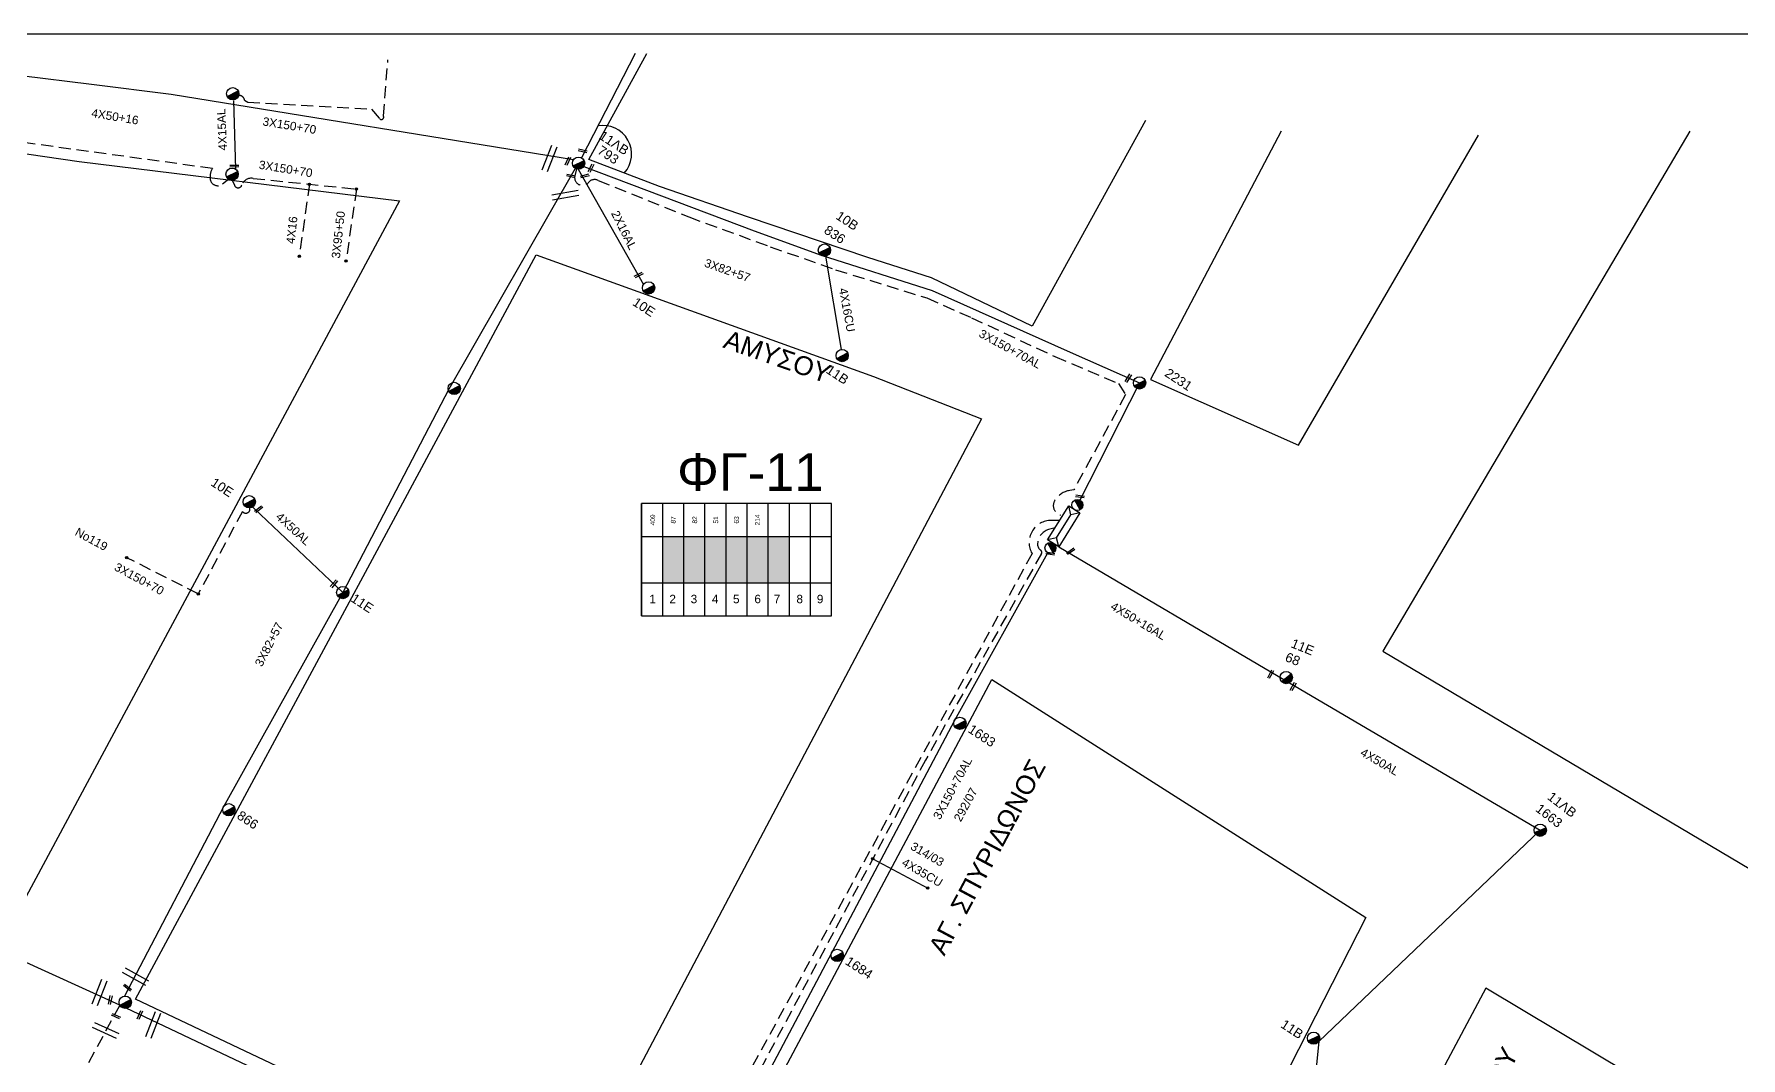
# Model space of a CAD drawing. Header units: millimetres. Extents: x 2101 to 3312, y 775 to 1363.
# Drawn here: x 2679.8 to 2861.7, y 1235 to 1344.1 of the extents above; entities that cross this region are included whole.
import ezdxf
from ezdxf.enums import TextEntityAlignment as Align

# ---------------------------------------------------------------- set-up
doc = ezdxf.new("R2010")
doc.units = ezdxf.units.MM
doc.linetypes.add('DASHED', pattern=[19.05, 12.7, -6.35])
for name, color, linetype in [('Άγνωστα', 7, 'Continuous'), ('Ασφαλειοκιβώτια Χ.Τ 9 αναχωρήσεων', 7, 'Continuous'), ('Γέφυρες Εναέριου Δικτύου', 7, 'Continuous'), ('Γυμνά εναέρια ΧΤ (1Φ)   2x16AL', 7, 'Continuous'), ('Γυμνά εναέρια ΧΤ (3Φ)   4x16CU', 7, 'Continuous'), ('Γυμνά εναέρια ΧΤ (3Φ)   4x50AL', 7, 'Continuous'), ('Γυμνά εναέρια ΧΤ και ΦΟΠ (3Φ)   4x50+16AL', 7, 'Continuous'), ('Εναέρια παροχή ΧΤ 4x16', 7, 'SYN_LINE'), ('Επιγραφές - Σχήματα', 7, 'Continuous'), ('Καλώδια ΧΤ   3x150+70 XLPE', 7, 'DASHED'), ('Καλώδια ΧΤ   3x150+70AL', 7, 'DASHED'), ('Καλώδια ΧΤ   3x150AL+50CU', 7, 'DASHED'), ('Μηχανική τομή', 7, 'Continuous'), ('Στύλος ΦΜ', 7, 'Continuous'), ('Στύλος ΦΜ @ 1', 7, 'Continuous'), ('Συνδέσεις', 7, 'Continuous'), ('Συνεστραμμένα ΧΤ   3x70+54.6+25 AL', 7, 'SYN_LINE'), ('Τομή', 7, 'Continuous'), ('Υποσταθμός εναέριος 2 στύλων', 7, 'Continuous'), ('Υποσταθμός πόλεως', 7, 'Continuous'), ('Υπόβαθρο ΔΕΗ', 7, 'Continuous')]:
    doc.layers.add(name, color=color, linetype=linetype)
doc.styles.add('arial', font='arial.ttf')
doc.styles.get("Standard").update_dxf_attribs({"font": 'arial.ttf'})
doc.linetypes.add('SYN_LINE', pattern='A,0.5,-0.0001,["/\\/\\/\\/",Standard,S=0.1,R=0,X=0,Y=-0.05],-0.25', length=0.7501)

# ---------------------------------------------------------------- blocks, each defined once
blk = doc.blocks.new('ΥΠΑΡΧΩΝ ΤΣΙΜΕΝΤΕΝΙΟΣ ΣΤΥΛΟΣ')
at = {"layer": 'Στύλος ΦΜ'}
blk.add_hatch(color=7, dxfattribs=at).paths.add_polyline_path([(-1.29, -2.28, 0.574793), (2.62, 0, 0.268822), (1.3, 2.27)])
at = {"layer": 'Στύλος ΦΜ', "color": 7}
blk.add_line((-1.29, -2.28), (1.3, 2.27), dxfattribs=at)
blk.add_circle((0, 0), 2.62, dxfattribs=at)
at = {"layer": 'Στύλος ΦΜ', "flags": 4}
for tag, p in [('ΑΡΙΘΜΟΣ', (-4.68, 8.05)), ('ΤΥΠΟΣ', (-4.91, 3.03))]:
    blk.add_attdef(tag, p, '', height=4, dxfattribs=at)
blk = doc.blocks.new('ΤΟΜΗ')
at = {"layer": 'Τομή', "ltscale": 40}
for p, q in [((-5.68, 0), (5.68, 0)), ((5.68, -2.33), (-5.68, -2.33))]:
    blk.add_line(p, q, dxfattribs=at)
blk = doc.blocks.new('ΜΗΧΑΝΙΚΗ ΤΟΜΗ')
at = {"layer": 'Μηχανική τομή', "ltscale": 40}
for p, q in [((-1.89, 0.78), (1.89, 0.78)), ((1.89, 0), (-1.89, 0))]:
    blk.add_line(p, q, dxfattribs=at)
blk = doc.blocks.new('ΥΠΟΣΤΑΘΜΟΣ ΕΝΑΕΡΙΟΣ ΕΠΙ 2 ΣΤΥΛΩΝ')
at = {"layer": 'Υποσταθμός εναέριος 2 στύλων', "linetype": 'Continuous'}
for points in [[(-11.97, -2.11, 0.574793), (-8.45, -0.07, 0.268822), (-9.64, 1.98)], [(9.68, -2.15, 0.574793), (13.19, -0.1, 0.268822), (12.01, 1.95)]]:
    blk.add_hatch(color=256, dxfattribs=at).paths.add_polyline_path(points)
for p, q in [((-11.97, -2.11), (-9.64, 1.98)), ((9.68, -2.15), (12.01, 1.95))]:
    blk.add_line(p, q, dxfattribs=at)
for centre in [(-10.81, -0.07), (10.84, -0.1)]:
    blk.add_circle(centre, 2.36, dxfattribs=at)
at = {"layer": 'Υποσταθμός πόλεως', "linetype": 'Continuous', "ltscale": 40}
blk.add_lwpolyline([(-8.57, 2.82), (8.57, 2.82), (8.57, -2.82), (-8.57, -2.82)], close=True, dxfattribs=at)
for points in [[(-5.75, 0), (-8.57, 2.82)], [(-8.57, -2.82), (-5.75, 0)], [(-5.75, 0), (5.75, 0)], [(5.75, 0), (8.57, 2.82)], [(8.57, -2.82), (5.75, 0)]]:
    blk.add_lwpolyline(points, dxfattribs=at)
at = {"layer": 'Υποσταθμός εναέριος 2 στύλων', "ltscale": 40, "flags": 1}
for tag, p in [('ΜΕΤΑΣΧΗΜΑΤΙΣΜΟΣ', (14.09, 2.51)), ('ΙΣΧΥΣ', (14.07, -0.28)), ('ΑΡΙΘΜΟΣ', (14.19, -3))]:
    blk.add_attdef(tag, p, '', height=1.8, dxfattribs=at)
blk = doc.blocks.new('_ΣΥΝΔΕΣΗ')
at = {"layer": 'Συνδέσεις', "linetype": 'SYN_LINE', "ltscale": 40}
blk.add_hatch(color=256, dxfattribs=at).paths.add_polyline_path([(0.5, -0.01, 1), (-0.5, -0.01, 1)])
at = {"layer": 'Συνδέσεις'}
blk.add_circle((0, -0.01), 0.5, dxfattribs=at)
blk = doc.blocks.new('ΑΣΦΑΛΕΙΟΚΙΒΩΤΙΟ ΥΠΟΣΤΑΘΜΟΥ 9 ΑΝΑΧΩΡΗΣΕΩΝ')
at = {"layer": 'Ασφαλειοκιβώτια Χ.Τ 9 αναχωρήσεων', "ltscale": 40}
for p, q in [((-23.8, 40.36), (24.02, 40.36)), ((-9.72, 40.36), (-9.72, -40.64)), ((9.94, 40.36), (9.94, -40.64)), ((-23.8, 31.36), (24.02, 31.36)), ((-23.8, 22.36), (24.02, 22.36)), ((-23.8, 13.36), (24.02, 13.36)), ((-23.8, 4.36), (24.02, 4.36)), ((-23.8, -4.64), (24.02, -4.64)), ((-23.8, -13.64), (24.02, -13.64)), ((-23.8, -22.64), (24.02, -22.64)), ((-23.8, -31.64), (24.02, -31.64))]:
    blk.add_line(p, q, dxfattribs=at)
at = {"layer": 'Ασφαλειοκιβώτια Χ.Τ 9 αναχωρήσεων'}
blk.add_lwpolyline([(-23.8, -40.64), (24.02, -40.64), (24.02, 40.36), (-23.8, 40.36)], close=True, dxfattribs=at)
for s, p in [('1', (-18.45, 37.08)), ('2', (-18.45, 28.51)), ('3', (-18.45, 19.44)), ('4', (-18.45, 10.41)), ('5', (-18.45, 1.4)), ('6', (-18.45, -7.73)), ('7', (-18.45, -15.98)), ('8', (-18.45, -25.66)), ('9', (-18.45, -34.36))]:
    blk.add_text(s, height=3.6, rotation=270, dxfattribs=at).set_placement(p)
at = {"layer": 'Ασφαλειοκιβώτια Χ.Τ 9 αναχωρήσεων', "ltscale": 40}
for tag, height, p in [('ΟΝΟΜΑ', 5, (-0.16, 44.31)), ('ΚΕΙΜΕΝΟ 1', 2, (17.06, 35.59)), ('ΚΕΙΜΕΝΟ 2', 2, (17.06, 26.88)), ('ΚΕΙΜΕΝΟ 3', 2, (17.06, 17.69)), ('ΚΕΙΜΕΝΟ 4', 2, (17.06, 8.71)), ('ΚΕΙΜΕΝΟ 5', 2, (17.06, -0.13)), ('ΚΕΙΜΕΝΟ 6', 2, (17.06, -9.05)), ('ΚΕΙΜΕΝΟ 7', 2, (17.06, -18.13)), ('ΚΕΙΜΕΝΟ 8', 2, (17.06, -26.85)), ('ΚΕΙΜΕΝΟ 9', 2, (17.06, -35.99)), ('ΣΧ', 2, (-0.1, -42.64))]:
    blk.add_attdef(tag, text='', height=height, dxfattribs=at).set_placement(p, align=Align.MIDDLE_CENTER)

msp = doc.modelspace()

# ---------------------------------------------------------------- hatches: boundary and pattern name
at = {"layer": 'Ασφαλειοκιβώτια Χ.Τ 9 αναχωρήσεων'}
h = msp.add_hatch(color=62, dxfattribs=at)
h.dxf.hatch_style = 1
h.paths.add_polyline_path([(2749.01, 1290.56), (2746.76, 1290.56), (2746.76, 1285.64), (2749.01, 1285.64)])
h = msp.add_hatch(color=2, dxfattribs=at)
h.dxf.hatch_style = 1
h.paths.add_polyline_path([(2751.26, 1285.64), (2751.26, 1290.56), (2749.01, 1290.56), (2749.01, 1285.64)])
h = msp.add_hatch(color=5, dxfattribs=at)
h.dxf.hatch_style = 1
h.paths.add_polyline_path([(2751.26, 1285.64), (2753.51, 1285.64), (2753.51, 1290.56), (2751.26, 1290.56)])
h = msp.add_hatch(color=173, dxfattribs=at)
h.dxf.hatch_style = 1
h.paths.add_polyline_path([(2753.51, 1285.64), (2755.76, 1285.64), (2755.76, 1290.56), (2753.51, 1290.56)])
h = msp.add_hatch(color=1, dxfattribs=at)
h.dxf.hatch_style = 1
h.paths.add_polyline_path([(2755.76, 1285.64), (2758.01, 1285.64), (2758.01, 1290.56), (2755.76, 1290.56)])
h = msp.add_hatch(color=85, dxfattribs=at)
h.dxf.hatch_style = 1
h.paths.add_polyline_path([(2758.01, 1285.64), (2760.26, 1285.64), (2760.26, 1290.56), (2758.01, 1290.56)])

# ---------------------------------------------------------------- linework, layer by layer
at = {"layer": 'Άγνωστα', "color": 151}
for points in [[(2737.24, 1330.74), (2694.35, 1337.7), (2685.88, 1338.76), (2670.85, 1340.62), (2660.97, 1342.24), (2658.18, 1343.2)], [(2700.99, 1337.07), (2701.21, 1329.76)]]:
    msp.add_lwpolyline(points, dxfattribs=at)
at = {"layer": 'Άγνωστα', "color": 62}
for points in [[(2743.81, 1342.06), (2738.09, 1330.96)], [(2738.34, 1330.02), (2756.5, 1323.18), (2763.64, 1320.56), (2775.47, 1316.82), (2790.18, 1310.23), (2797.59, 1306.95)], [(2797.59, 1306.95), (2791.17, 1294.31)]]:
    msp.add_lwpolyline(points, dxfattribs=at)
at = {"layer": 'Άγνωστα', "color": 1}
msp.add_lwpolyline([(2737.43, 1329.83), (2723.97, 1306.29), (2712.65, 1284.59), (2699.94, 1261.76), (2689.37, 1241.54)], dxfattribs=at)
at = {"layer": 'Άγνωστα', "color": 151, "linetype": 'DASHED', "ltscale": 0.1}
msp.add_lwpolyline([(2714.11, 1327.62), (2713, 1319.96)], dxfattribs=at)
at = {"layer": 'Άγνωστα', "color": 5}
msp.add_lwpolyline([(2769.16, 1256.21), (2775.02, 1253.07)], dxfattribs=at)
at = {"layer": 'Γέφυρες Εναέριου Δικτύου'}
msp.add_arc((2740.39, 1331.35), 3.05, 318.3247, 100.4658, dxfattribs=at)
at = {"layer": 'Γυμνά εναέρια ΧΤ (1Φ)   2x16AL', "color": 62, "ltscale": 40}
msp.add_lwpolyline([(2737.76, 1329.73), (2744.72, 1317.44)], dxfattribs=at)
at = {"layer": 'Γυμνά εναέρια ΧΤ (3Φ)   4x16CU', "color": 62, "linetype": 'SYN_LINE', "ltscale": 10}
msp.add_lwpolyline([(2764.1, 1320.46), (2765.78, 1310.5)], dxfattribs=at)
at = {"layer": 'Γυμνά εναέρια ΧΤ (3Φ)   4x50AL', "color": 1, "ltscale": 40}
msp.add_lwpolyline([(2712.65, 1284.59), (2702.54, 1294.2)], dxfattribs=at)
at = {"layer": 'Γυμνά εναέρια ΧΤ (3Φ)   4x50AL', "color": 173, "ltscale": 40}
msp.add_lwpolyline([(2812.98, 1275.33), (2840.31, 1259.25), (2816.69, 1236.71), (2813.57, 1205.89)], dxfattribs=at)
at = {"layer": 'Γυμνά εναέρια ΧΤ και ΦΟΠ (3Φ)   4x50+16AL', "color": 154, "ltscale": 40}
msp.add_lwpolyline([(2788.97, 1289.46), (2812.98, 1275.33)], dxfattribs=at)
at = {"layer": 'Εναέρια παροχή ΧΤ 4x16', "color": 151, "linetype": 'DASHED', "ltscale": 0.1}
msp.add_lwpolyline([(2709.09, 1328.14), (2708.02, 1320.45)], dxfattribs=at)
at = {"layer": 'Επιγραφές - Σχήματα'}
msp.add_lwpolyline([(2111.59, 791.84), (3200.39, 791.84), (3200.39, 1344.14), (2111.59, 1344.14)], close=True, dxfattribs=at)
at = {"layer": 'Καλώδια ΧΤ   3x150+70 XLPE', "color": 151, "ltscale": 0.1}
msp.add_lwpolyline([(2701.23, 1337.53), (2701.23, 1337.53, -0.520635), (2702.19, 1337.1), (2702.53, 1336.9), (2715.7, 1336.14), (2716.57, 1335.13, 0.900705), (2716.99, 1335.42), (2717.47, 1341.41)], format="xyb", dxfattribs=at)
at = {"layer": 'Καλώδια ΧΤ   3x150+70 XLPE', "color": 151, "linetype": 'DASHED', "ltscale": 0.1}
msp.add_lwpolyline([(2700.88, 1328.56), (2701.1, 1328.02, 0.693346), (2701.9, 1328.05, -0.368402), (2703.09, 1328.76), (2714.11, 1327.62)], format="xyb", dxfattribs=at)
at = {"layer": 'Καλώδια ΧΤ   3x150+70 XLPE', "color": 1, "ltscale": 0.1}
msp.add_lwpolyline([(2702.54, 1294.2), (2702.73, 1293.63, -0.882785), (2701.95, 1293.25), (2697.25, 1284.45), (2689.63, 1288.31)], format="xyb", dxfattribs=at)
at = {"layer": 'Καλώδια ΧΤ   3x150+70AL', "color": 1, "ltscale": 0.1}
msp.add_lwpolyline([(2737.56, 1329.77), (2737.39, 1329.03, 0.801804), (2738.86, 1328.33, -0.374401), (2739.88, 1328.53), (2749.53, 1324.65), (2758.23, 1321.47), (2765.19, 1319.02), (2774.92, 1316.01), (2779.68, 1313.9), (2788.57, 1309.76), (2795.35, 1306.9), (2796.11, 1305.71), (2790.59, 1295.55), (2790.15, 1295.48, 0.208168), (2788.57, 1294.44, 0.510623), (2789.17, 1292.86, 0.132016)], format="xyb", dxfattribs=at)
at = {"layer": 'Καλώδια ΧΤ   3x150+70AL', "color": 85, "ltscale": 0.1}
msp.add_lwpolyline([(2789.08, 1292.29), (2789.08, 1292.29), (2788.19, 1292.29, 0.57909), (2786.13, 1288.75), (2746, 1215.15), (2745.69, 1214.83, 0.708888), (2746.12, 1213.99, -0.428864), (2747.28, 1213.05, 0.92139)], format="xyb", dxfattribs=at)
at = {"layer": 'Καλώδια ΧΤ   3x150+70AL', "color": 5, "ltscale": 0.1}
msp.add_lwpolyline([(2788.59, 1291.51), (2788.59, 1291.51), (2788.03, 1291.37, 0.317182), (2786.72, 1289.83, 0.265533), (2787.04, 1289.13, -0.382294), (2787.13, 1288.75), (2774.78, 1266.73), (2764.96, 1248.35), (2756.21, 1231.97), (2747.34, 1215.59), (2748.79, 1214.3), (2748.43, 1213.96), (2746.67, 1214.36, 0.754082), (2745.07, 1211.42), (2740.69, 1202.71), (2739.21, 1202.39), (2738.12, 1200.56)], format="xyb", dxfattribs=at)
at = {"layer": 'Καλώδια ΧΤ   3x150+70AL', "color": 2, "linetype": 'Continuous', "ltscale": 0.1}
msp.add_lwpolyline([(2747.28, 1213.05), (2764.82, 1246.26), (2777.9, 1271), (2787.81, 1288.83)], dxfattribs=at)
at = {"layer": 'Καλώδια ΧΤ   3x150AL+50CU', "color": 151, "linetype": 'DASHED', "ltscale": 0.1}
msp.add_lwpolyline([(2700.49, 1328.67), (2699.85, 1328.16, -0.591914), (2698.51, 1328.72, -0.159372), (2698.75, 1329.82), (2661.86, 1334.88, 0.348473), (2656.96, 1331.98), (2639.05, 1296.07), (2643.85, 1293.89)], format="xyb", dxfattribs=at)
at = {"layer": 'Καλώδια ΧΤ   3x150AL+50CU', "color": 133, "ltscale": 0.1}
msp.add_lwpolyline([(2688.89, 1240.6), (2668.44, 1203.01), (2652.82, 1174.54), (2652.28, 1173.37), (2652.28, 1172.53), (2648.95, 1166.56), (2669.59, 1156.41), (2650.63, 1120.24), (2649.39, 1117.89), (2637.23, 1092.67), (2612.66, 1104.51), (2608.41, 1096.77), (2606.99, 1097.31), (2597.1, 1079.8), (2601.62, 1077.75)], dxfattribs=at)
at = {"layer": 'Συνεστραμμένα ΧΤ   3x70+54.6+25 AL', "color": 30, "ltscale": 10}
msp.add_lwpolyline([(2688.89, 1240.6), (2652.17, 1257.3), (2610.01, 1262.24)], dxfattribs=at)
at = {"layer": 'Συνεστραμμένα ΧΤ   3x70+54.6+25 AL', "color": 85, "ltscale": 10}
msp.add_lwpolyline([(2746.88, 1212.68), (2716.03, 1227.74), (2688.89, 1240.6)], dxfattribs=at)
at = {"layer": 'Υπόβαθρο ΔΕΗ'}
for points in [[(2798.21, 1334.92), (2786.16, 1313), (2775.4, 1318.14), (2768.64, 1320.32), (2755.91, 1324.61), (2746.42, 1327.88), (2738.88, 1330.78), (2745.07, 1342.08)], [(2661.09, 1333.97), (2684.55, 1330.56), (2718.7, 1326.37), (2676.57, 1247.8), (2628.29, 1269.35), (2661.09, 1333.97)], [(2812.69, 1333.79), (2798.75, 1307.3), (2814.53, 1300.3), (2833.72, 1333.37)], [(2856.26, 1333.81), (2823.51, 1278.34), (3028.67, 1156.59), (3122.98, 1124.52), (3143.88, 1091.53), (3208.3, 1058.1)], [(2733.27, 1320.6), (2769.23, 1307.65), (2780.75, 1303.12), (2736.56, 1219.4), (2690.57, 1241.22), (2718.79, 1293.7), (2733.27, 1320.6)], [(2781.84, 1275.32), (2821.72, 1249.93), (2813.66, 1234.14), (2790.38, 1190.46), (2782.07, 1195.28), (2778.2, 1197.16), (2760.86, 1206.4), (2748.61, 1212.86), (2781.84, 1275.32)], [(2850.28, 1159.58), (2880.32, 1214.99), (2834.5, 1242.4), (2803.4, 1184), (2850.28, 1159.58)]]:
    msp.add_lwpolyline(points, dxfattribs=at)

# ---------------------------------------------------------------- block references
at = {"layer": 'Ασφαλειοκιβώτια Χ.Τ 9 αναχωρήσεων'}
ref = msp.add_blockref('ΑΣΦΑΛΕΙΟΚΙΒΩΤΙΟ ΥΠΟΣΤΑΘΜΟΥ 9 ΑΝΑΧΩΡΗΣΕΩΝ', (2754.6, 1288.07), dxfattribs=dict(at, xscale=0.25, yscale=0.25, zscale=0.25, rotation=90))
ref.add_attrib('ΚΕΙΜΕΝΟ 2', '87', dxfattribs={"ltscale": 40, "height": 0.5, "rotation": 90}).set_placement((2747.88, 1292.34), align=Align.MIDDLE_CENTER)
ref.add_attrib('ΚΕΙΜΕΝΟ 1', '409', dxfattribs={"ltscale": 40, "height": 0.5, "rotation": 90}).set_placement((2745.7, 1292.34), align=Align.MIDDLE_CENTER)
ref.add_attrib('ΚΕΙΜΕΝΟ 3', '82', dxfattribs={"ltscale": 40, "height": 0.5, "rotation": 90}).set_placement((2750.18, 1292.34), align=Align.MIDDLE_CENTER)
ref.add_attrib('ΚΕΙΜΕΝΟ 4', '51', dxfattribs={"ltscale": 40, "height": 0.5, "rotation": 90}).set_placement((2752.42, 1292.34), align=Align.MIDDLE_CENTER)
ref.add_attrib('ΚΕΙΜΕΝΟ 5', '63', dxfattribs={"ltscale": 40, "height": 0.5, "rotation": 90}).set_placement((2754.63, 1292.34), align=Align.MIDDLE_CENTER)
ref.add_attrib('ΚΕΙΜΕΝΟ 6', '214', dxfattribs={"ltscale": 40, "height": 0.5, "rotation": 90}).set_placement((2756.86, 1292.34), align=Align.MIDDLE_CENTER)
at = {"layer": 'Μηχανική τομή'}
for p, xscale, yscale, zscale, rotation in [((2738.25, 1331.79), 0.2499999999999998, 0.2499999999999998, 0.2499999999999998, 167.0758036146172), ((2701.1, 1329.98), 0.2499999999999998, 0.2499999999999998, 0.2499999999999998, 1.179186084411414), ((2736.73, 1330.56), 0.2499999999999998, 0.2499999999999998, 0.2499999999999998, 64.4885427987463), ((2739.19, 1329.81), 0.2499999999999998, 0.2499999999999998, 0.2499999999999998, 62.96892707453456), ((2737, 1329.12), 0.2499999999999998, 0.2499999999999998, 0.2499999999999998, 167.0758036146172), ((2738.44, 1329.12), 0.2499999999999997, 0.2499999999999997, 0.2499999999999997, 193.5556749283767), ((2744.24, 1318.37), 0.2499999999999998, 0.2499999999999998, 0.2499999999999998, 27.39225264139852), ((2796.3, 1307.51), 0.2499999999999998, 0.2499999999999998, 0.2499999999999998, 237.2788481930682), ((2703.75, 1293.41), 0.2499999999999998, 0.2499999999999998, 0.2499999999999998, 38.81376412268567), ((2791.26, 1294.94), 0.2499999999999998, 0.2499999999999998, 0.2499999999999998, 171.7839929527548), ((2788.1, 1288.85), 0.2499999999999998, 0.2499999999999998, 0.2499999999999998, 170.8707187188571), ((2790.18, 1289.08), 0.2499999999999998, 0.2499999999999998, 0.2499999999999998, 214.4684141674252), ((2711.78, 1285.47), 0.2499999999999998, 0.2499999999999998, 0.2499999999999998, 50.01796187348406), ((2811.65, 1275.83), 0.2499999999999998, 0.2499999999999998, 0.2499999999999998, 61.36095322803067), ((2814.05, 1274.52), 0.2499999999999998, 0.2499999999999998, 0.2499999999999998, 61.36095322803067), ((2689.64, 1242.4), 0.2499999999999998, 0.2499999999999998, 0.2499999999999998, 321.5621289320806), ((2687.96, 1241.12), 0.2499999999999998, 0.2499999999999998, 0.2499999999999998, 77.25162370269186), ((2688.43, 1239.34), 0.2499999999999998, 0.2499999999999998, 0.2499999999999998, 336.9760864292173), ((2690.93, 1239.59), 0.2499999999999998, 0.2499999999999998, 0.2499999999999998, 247.1923466639586)]:
    msp.add_blockref('ΜΗΧΑΝΙΚΗ ΤΟΜΗ', p, dxfattribs=dict(at, xscale=xscale, yscale=yscale, zscale=zscale, rotation=rotation))
at = {"layer": 'Στύλος ΦΜ @ 1', "ltscale": 40}
for p, xscale, yscale, zscale, rotation in [((2700.92, 1337.79), 0.2500000000001808, 0.2500000000001808, 0.2500000000001808, 326.6990900005332), ((2700.85, 1329.21), 0.25, 0.25, 0.25, 326.6990900005241), ((2724.54, 1306.37), 0.25, 0.25, 0.25, 326.6990900005241), ((2689.47, 1240.9), 0.25, 0.25, 0.25, 326.6990900005241)]:
    msp.add_blockref('ΥΠΑΡΧΩΝ ΤΣΙΜΕΝΤΕΝΙΟΣ ΣΤΥΛΟΣ', p, dxfattribs=dict(at, xscale=xscale, yscale=yscale, zscale=zscale, rotation=rotation))
ref = msp.add_blockref('ΥΠΑΡΧΩΝ ΤΣΙΜΕΝΤΕΝΙΟΣ ΣΤΥΛΟΣ', (2737.79, 1330.38), dxfattribs=dict(at, xscale=0.25, yscale=0.25, zscale=0.25, rotation=326.6990900005241))
ref.add_attrib('ΤΥΠΟΣ', '793', (2739.71, 1331.49), dxfattribs={"layer": 'Στύλος ΦΜ', "height": 1, "rotation": 326.6991, "flags": 4})
ref.add_attrib('ΑΡΙΘΜΟΣ', '11ΛΒ', (2739.87, 1333.06), dxfattribs={"layer": 'Στύλος ΦΜ', "height": 1, "rotation": 326.6991, "flags": 4})
ref = msp.add_blockref('ΥΠΑΡΧΩΝ ΤΣΙΜΕΝΤΕΝΙΟΣ ΣΤΥΛΟΣ', (2764, 1321.11), dxfattribs=dict(at, xscale=0.25, yscale=0.25, zscale=0.25, rotation=326.6990900005241))
ref.add_attrib('ΤΥΠΟΣ', '836', (2763.86, 1323), dxfattribs={"layer": 'Στύλος ΦΜ', "height": 1, "rotation": 326.6991, "flags": 4})
ref.add_attrib('ΑΡΙΘΜΟΣ', '10B', (2765.12, 1324.51), dxfattribs={"layer": 'Στύλος ΦΜ', "height": 1, "rotation": 326.6991, "flags": 4})
ref = msp.add_blockref('ΥΠΑΡΧΩΝ ΤΣΙΜΕΝΤΕΝΙΟΣ ΣΤΥΛΟΣ', (2745.26, 1317.08), dxfattribs=dict(at, xscale=0.25, yscale=0.25, zscale=0.25, rotation=326.6990900005241))
ref.add_attrib('ΑΡΙΘΜΟΣ', '10E', (2743.45, 1315.31), dxfattribs={"layer": 'Στύλος ΦΜ', "height": 1, "rotation": 326.6991, "flags": 4})
ref = msp.add_blockref('ΥΠΑΡΧΩΝ ΤΣΙΜΕΝΤΕΝΙΟΣ ΣΤΥΛΟΣ', (2765.89, 1309.86), dxfattribs=dict(at, xscale=0.25, yscale=0.25, zscale=0.25, rotation=326.6990900005241))
ref.add_attrib('ΑΡΙΘΜΟΣ', '11B', (2764.08, 1308.09), dxfattribs={"layer": 'Στύλος ΦΜ', "height": 1, "rotation": 326.6991, "flags": 4})
ref = msp.add_blockref('ΥΠΑΡΧΩΝ ΤΣΙΜΕΝΤΕΝΙΟΣ ΣΤΥΛΟΣ', (2797.59, 1306.95), dxfattribs=dict(at, xscale=0.25, yscale=0.25, zscale=0.25, rotation=326.6990900005241))
ref.add_attrib('ΑΡΙΘΜΟΣ', '2231', (2800.18, 1307.75), dxfattribs={"layer": 'Στύλος ΦΜ', "height": 1, "rotation": 326.6991, "flags": 4})
ref = msp.add_blockref('ΥΠΑΡΧΩΝ ΤΣΙΜΕΝΤΕΝΙΟΣ ΣΤΥΛΟΣ', (2702.69, 1294.28), dxfattribs=dict(at, xscale=0.25, yscale=0.25, zscale=0.25, rotation=326.6990900005241))
ref.add_attrib('ΑΡΙΘΜΟΣ', '10E', (2698.49, 1296.08), dxfattribs={"layer": 'Στύλος ΦΜ', "height": 1, "rotation": 326.6991, "flags": 4})
ref = msp.add_blockref('ΥΠΑΡΧΩΝ ΤΣΙΜΕΝΤΕΝΙΟΣ ΣΤΥΛΟΣ', (2712.65, 1284.59), dxfattribs=dict(at, xscale=0.25, yscale=0.25, zscale=0.25, rotation=326.6990900005241))
ref.add_attrib('ΑΡΙΘΜΟΣ', '11E', (2713.42, 1283.72), dxfattribs={"layer": 'Στύλος ΦΜ', "height": 1, "rotation": 326.6991, "flags": 4})
ref = msp.add_blockref('ΥΠΑΡΧΩΝ ΤΣΙΜΕΝΤΕΝΙΟΣ ΣΤΥΛΟΣ', (2813.23, 1275.53), dxfattribs=dict(at, xscale=0.25, yscale=0.25, zscale=0.25, rotation=338.0348720893729))
ref.add_attrib('ΤΥΠΟΣ', '11E', (2813.64, 1278.79), dxfattribs={"layer": 'Στύλος ΦΜ', "height": 1, "rotation": 338.0349, "flags": 4})
ref.add_attrib('ΑΡΙΘΜΟΣ', '68', (2813.02, 1277.33), dxfattribs={"layer": 'Στύλος ΦΜ', "height": 1, "rotation": 338.0349, "flags": 4})
ref = msp.add_blockref('ΥΠΑΡΧΩΝ ΤΣΙΜΕΝΤΕΝΙΟΣ ΣΤΥΛΟΣ', (2778.45, 1270.65), dxfattribs=dict(at, xscale=0.25, yscale=0.25, zscale=0.25, rotation=326.6990900005241))
ref.add_attrib('ΑΡΙΘΜΟΣ', '1683', (2779.22, 1269.77), dxfattribs={"layer": 'Στύλος ΦΜ', "height": 1, "rotation": 326.6991, "flags": 4})
ref = msp.add_blockref('ΥΠΑΡΧΩΝ ΤΣΙΜΕΝΤΕΝΙΟΣ ΣΤΥΛΟΣ', (2840.31, 1259.25), dxfattribs=dict(at, xscale=0.25, yscale=0.25, zscale=0.25, rotation=322.1199088836886))
ref.add_attrib('ΤΥΠΟΣ', '11ΛΒ', (2840.98, 1262.64), dxfattribs={"layer": 'Στύλος ΦΜ', "height": 1, "rotation": 322.1199, "flags": 4})
ref.add_attrib('ΑΡΙΘΜΟΣ', '1663', (2839.72, 1261.36), dxfattribs={"layer": 'Στύλος ΦΜ', "height": 1, "rotation": 322.1199, "flags": 4})
ref = msp.add_blockref('ΥΠΑΡΧΩΝ ΤΣΙΜΕΝΤΕΝΙΟΣ ΣΤΥΛΟΣ', (2700.51, 1261.44), dxfattribs=dict(at, xscale=0.25, yscale=0.25, zscale=0.25, rotation=326.6990900005241))
ref.add_attrib('ΑΡΙΘΜΟΣ', '866', (2701.28, 1260.57), dxfattribs={"layer": 'Στύλος ΦΜ', "height": 1, "rotation": 326.6991, "flags": 4})
ref = msp.add_blockref('ΥΠΑΡΧΩΝ ΤΣΙΜΕΝΤΕΝΙΟΣ ΣΤΥΛΟΣ', (2765.36, 1245.91), dxfattribs=dict(at, xscale=0.25, yscale=0.25, zscale=0.25, rotation=326.6990900005241))
ref.add_attrib('ΑΡΙΘΜΟΣ', '1684', (2766.13, 1245.03), dxfattribs={"layer": 'Στύλος ΦΜ', "height": 1, "rotation": 326.6991, "flags": 4})
ref = msp.add_blockref('ΥΠΑΡΧΩΝ ΤΣΙΜΕΝΤΕΝΙΟΣ ΣΤΥΛΟΣ', (2816.15, 1237.08), dxfattribs=dict(at, xscale=0.25, yscale=0.25, zscale=0.25, rotation=326.6990900005241))
ref.add_attrib('ΑΡΙΘΜΟΣ', '11B', (2812.54, 1238.3), dxfattribs={"layer": 'Στύλος ΦΜ', "height": 1, "rotation": 326.6991, "flags": 4})
at = {"layer": 'Συνδέσεις', "xscale": 0.25, "yscale": 0.25, "zscale": 0.25}
for p in [(2709.09, 1328.14), (2714.11, 1327.62), (2708.02, 1320.45), (2713, 1319.96), (2689.63, 1288.32), (2697.25, 1284.45), (2769.15, 1256.21), (2775.01, 1253.08)]:
    msp.add_blockref('_ΣΥΝΔΕΣΗ', p, dxfattribs=at)
at = {"layer": 'Τομή', "xscale": 0.2499999999999992, "yscale": 0.2499999999999992, "zscale": 0.2499999999999992}
for p, rotation in [((2734.42, 1330.99), 68.6599930342335), ((2736.33, 1327.26), 9.617838038518832), ((2690.69, 1243.89), 331.0184083709917), ((2686.45, 1242.05), 68.6599930342335), ((2692.16, 1238.59), 68.6599930342335), ((2687.49, 1238.16), 335.5957466382187)]:
    msp.add_blockref('ΤΟΜΗ', p, dxfattribs=dict(at, rotation=rotation))
at = {"layer": 'Υποσταθμός εναέριος 2 στύλων', "xscale": 0.25, "yscale": 0.25, "zscale": 0.25, "rotation": 57.98852008494143}
msp.add_blockref('ΥΠΟΣΤΑΘΜΟΣ ΕΝΑΕΡΙΟΣ ΕΠΙ 2 ΣΤΥΛΩΝ', (2789.51, 1291.65), dxfattribs=at)

# ---------------------------------------------------------------- texts
at = {"layer": 'Άγνωστα', "ltscale": 40, "char_height": 0.9, "width": 69.1904, "attachment_point": 1, "style": 'arial'}
for s, insert, rotation in [('4X50+16', (2685.95, 1336.2), 350.7023), ('4X15AL', (2699.42, 1331.71), 92.4708), ('3X95+50', (2711.45, 1320.28), 83.643), ('3X82+57', (2751.42, 1320.23), 340.5803), ('No119', (2684.45, 1291.56), 331.4933), ('3X82+57', (2703.23, 1277.02), 62.9193), ('292/07', (2777.74, 1260.5), 61.6854), ('314/03', (2773.54, 1258.05), 329.8866), ('4X35CU', (2772.61, 1256.33), 329.8866)]:
    msp.add_mtext(s, dxfattribs=dict(at, insert=insert, rotation=rotation))
at = {"layer": 'Γυμνά εναέρια ΧΤ (1Φ)   2x16AL', "ltscale": 40, "insert": (2742.04, 1325.44), "char_height": 0.9, "width": 69.1904, "attachment_point": 1, "rotation": 296.5382, "style": 'arial'}
msp.add_mtext('2X16AL', dxfattribs=at)
at = {"layer": 'Γυμνά εναέρια ΧΤ (3Φ)   4x16CU', "ltscale": 40, "insert": (2766.42, 1317.15), "char_height": 0.9, "width": 69.1904, "attachment_point": 1, "rotation": 280.6133, "style": 'arial'}
msp.add_mtext('4X16CU', dxfattribs=at)
at = {"layer": 'Γυμνά εναέρια ΧΤ (3Φ)   4x50AL', "ltscale": 40, "char_height": 0.9, "width": 69.1904, "attachment_point": 1, "style": 'arial'}
for insert, rotation in [((2706.04, 1293.23), 317.543), ((2821.49, 1268.06), 329.8866)]:
    msp.add_mtext('4X50AL', dxfattribs=dict(at, insert=insert, rotation=rotation))
at = {"layer": 'Γυμνά εναέρια ΧΤ και ΦΟΠ (3Φ)   4x50+16AL', "ltscale": 40, "insert": (2794.87, 1283.65), "char_height": 0.9, "width": 69.1904, "attachment_point": 1, "rotation": 329.1246, "style": 'arial'}
msp.add_mtext('4X50+16AL', dxfattribs=at)
at = {"layer": 'Εναέρια παροχή ΧΤ 4x16', "ltscale": 40, "insert": (2706.61, 1321.84), "char_height": 0.9, "width": 69.1904, "attachment_point": 1, "rotation": 83.643, "style": 'arial'}
msp.add_mtext('4X16', dxfattribs=at)
at = {"layer": 'Επιγραφές - Σχήματα', "ltscale": 40, "char_height": 2, "width": 28.8889, "attachment_point": 1, "style": 'arial'}
for s, insert, rotation in [('AMYΣOY', (2753.74, 1312.64), 340.8341), ('AΓ. ΣΠYPIΔΩNOΣ', (2775.01, 1246.71), 61.8474), ('ANTAIOY', (2830.51, 1225.53), 61.8474)]:
    msp.add_mtext(s, dxfattribs=dict(at, insert=insert, rotation=rotation))
at = {"layer": 'Επιγραφές - Σχήματα', "ltscale": 40, "insert": (2748.29, 1299.44), "char_height": 4, "width": 13.6107, "attachment_point": 1, "style": 'arial'}
msp.add_mtext('ΦΓ-11', dxfattribs=at)
at = {"layer": 'Καλώδια ΧΤ   3x150+70 XLPE', "ltscale": 40, "char_height": 0.9, "width": 69.1904, "attachment_point": 1, "style": 'arial'}
for insert, rotation in [((2704.2, 1335.31), 350.7023), ((2703.8, 1330.69), 350.7023), ((2688.64, 1287.83), 331.4933)]:
    msp.add_mtext('3X150+70', dxfattribs=dict(at, insert=insert, rotation=rotation))
at = {"layer": 'Καλώδια ΧΤ   3x150+70AL', "ltscale": 40, "char_height": 0.9, "width": 69.1904, "attachment_point": 1, "style": 'arial'}
for insert, rotation in [((2780.81, 1312.71), 331.4876), ((2775.53, 1260.72), 61.6854)]:
    msp.add_mtext('3X150+70AL', dxfattribs=dict(at, insert=insert, rotation=rotation))

doc.saveas('drawing.dxf')
